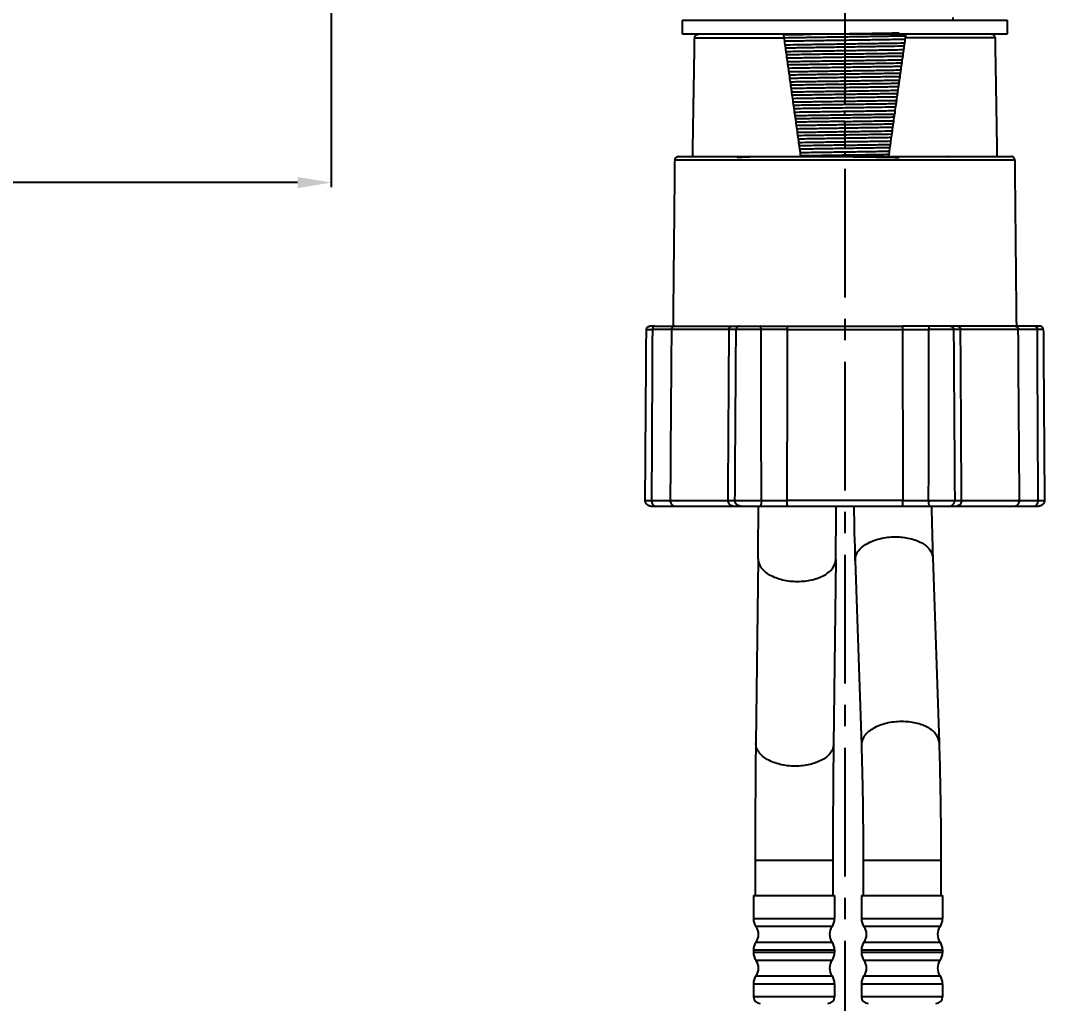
# Model space of a CAD drawing. Extents: x 10274 to 11115, y -16168 to -15573.
# Drawn here: x 10613.5 to 10765, y -16078.5 to -15933 of the extents above; entities that cross this region are included whole.
import ezdxf

# ---------------------------------------------------------------- set-up
doc = ezdxf.new("R2010")
doc.units = 0
doc.header["$MEASUREMENT"] = 0
doc.linetypes.add('CENTER2', pattern=[28.575, 19.05, -3.175, 3.175, -3.175])
doc.layers.get('0').update_dxf_attribs({"linetype": 'CONTINUOUS'})
doc.layers.get('Defpoints').update_dxf_attribs({"linetype": 'CONTINUOUS'})
doc.layers.add('CENTER', color=1, linetype='CENTER2')
doc.layers.add('DIM_', color=3, linetype='CONTINUOUS', lineweight=9)
doc.styles.get("Standard").update_dxf_attribs({"font": 'arial.ttf'})
doc.dimstyles.new('STANDARD$0', dxfattribs={"dimtxt": 3.5, "dimasz": 2.5, "dimexe": 0.7, "dimexo": 0.7, "dimgap": 0.5, "dimtad": 3, "dimdec": 4, "dimdsep": 46, "dimtxsty": 'Standard', "dimcen": 0, "dimclrd": 2, "dimclre": 2, "dimclrt": 4, "dimadec": 0, "dimazin": 0, "dimtp": 0.2, "dimtm": 0.1, "dimtfac": 0.5, "dimtdec": 4, "dimtmove": 1, "dimatfit": 3, "dimfxl": 1, "dimtolj": 1, "dimarcsym": 0})

# ---------------------------------------------------------------- blocks, each defined once
blk = doc.blocks.new('*D147')
at = {"layer": 'Defpoints', "color": 0, "transparency": 16777216}
for p in [(10659.49, -15916.95), (10473.17, -15956.95), (10473.17, -15956.95)]:
    blk.add_point(p, dxfattribs=at)
at = {"layer": 'DIM_', "color": 3, "lineweight": -2, "transparency": 16777216}
for p, q in [((10659.49, -15917.65), (10659.49, -15957.65)), ((10478.17, -15956.95), (10557.63, -15956.95)), ((10654.49, -15956.95), (10575.03, -15956.95))]:
    blk.add_line(p, q, dxfattribs=at)
at = {"layer": 'DIM_', "color": 3, "transparency": 16777216}
for points in [[(10478.17, -15956.12), (10478.17, -15957.78), (10473.17, -15956.95)], [(10654.49, -15956.12), (10654.49, -15957.78), (10659.49, -15956.95)]]:
    blk.add_solid(points, dxfattribs=at)
at = {"layer": 'DIM_', "color": 4, "transparency": 16777216, "insert": (10566.33, -15956.95), "char_height": 5, "attachment_point": 5, "bg_fill": 3, "box_fill_scale": 1.25, "bg_fill_color": 256, "bg_fill_true_color": 13158600, "bg_fill_transparency": 0}
blk.add_mtext('\\A1;186.3', dxfattribs=at)

msp = doc.modelspace()

# ---------------------------------------------------------------- linework, layer by layer
at = {"lineweight": -3}
for p, q in [((10722.633, -16012.635), (10722.301, -16039.983)), ((10734.132, -16012.774), (10733.8, -16040.122)), ((10736.993, -16012.9), (10737.923, -16040.248)), ((10748.487, -16012.509), (10749.417, -16039.857)), ((10722.207, -16057.26), (10733.707, -16057.26)), ((10722.207, -16057.26), (10722.207, -16062.497)), ((10733.707, -16057.26), (10733.707, -16062.497)), ((10738.183, -16057.26), (10749.683, -16057.26)), ((10738.183, -16057.26), (10738.183, -16062.497)), ((10749.683, -16057.26), (10749.683, -16062.497)), ((10721.957, -16062.497), (10733.957, -16062.497)), ((10721.957, -16062.497), (10721.957, -16065.936)), ((10733.957, -16062.497), (10733.957, -16065.936)), ((10737.933, -16062.497), (10737.933, -16065.936)), ((10737.934, -16062.497), (10749.933, -16062.497)), ((10749.933, -16062.497), (10749.933, -16065.936)), ((10733.957, -16065.936), (10721.957, -16065.936)), ((10749.933, -16065.936), (10737.933, -16065.936)), ((10733.582, -16067.102), (10722.332, -16067.102)), ((10749.558, -16067.102), (10738.308, -16067.102)), ((10722.332, -16069.393), (10733.582, -16069.393)), ((10738.308, -16069.393), (10749.558, -16069.393)), ((10721.957, -16070.558), (10733.957, -16070.558)), ((10721.957, -16070.558), (10721.957, -16070.936)), ((10733.957, -16070.936), (10721.957, -16070.936)), ((10733.957, -16070.558), (10733.957, -16070.936)), ((10737.933, -16070.558), (10749.933, -16070.558)), ((10737.933, -16070.558), (10737.933, -16070.936)), ((10749.933, -16070.936), (10737.933, -16070.936)), ((10749.933, -16070.558), (10749.933, -16070.936)), ((10733.582, -16072.102), (10722.332, -16072.102)), ((10749.558, -16072.102), (10738.308, -16072.102)), ((10722.332, -16074.393), (10733.582, -16074.393)), ((10738.308, -16074.393), (10749.558, -16074.393)), ((10721.957, -16075.558), (10733.957, -16075.558)), ((10721.957, -16075.558), (10721.957, -16077.497)), ((10733.957, -16075.558), (10733.957, -16077.497)), ((10737.933, -16075.558), (10749.933, -16075.558)), ((10737.933, -16075.558), (10737.933, -16077.497)), ((10749.933, -16075.558), (10749.933, -16077.497)), ((10733.957, -16077.497), (10721.957, -16077.497)), ((10749.933, -16077.497), (10737.933, -16077.497))]:
    msp.add_line(p, q, dxfattribs=at)
for centre, radius, start, end in [((9454.49, -15997.741), 1268.23, 359.327139, 359.678419), ((9452.275, -15997.721), 1281.946, 359.327196, 359.681005), ((11198.429, -15997.699), 461.686, 180.88843, 181.88685), ((11196.217, -15997.756), 447.974, 180.90878, 181.8873), ((12112.902, -16056.216), 1390.696, 179.331183, 180.042999), ((12113.043, -16056.217), 1379.336, 179.331427, 180.043315), ((10723.957, -16065.936), 2, 180, 215.65909), ((10731.957, -16065.936), 2, 324.34091, 0), ((10739.933, -16065.936), 2, 180, 215.65909), ((10747.933, -16065.936), 2, 324.34091, 0), ((10720.707, -16068.268), 2, 0.59003, 35.65909), ((10720.707, -16068.227), 2, 324.34091, 359.40997), ((10735.207, -16068.268), 2, 144.34091, 179.40997), ((10735.207, -16068.227), 2, 180.59003, 215.65909), ((10736.683, -16068.268), 2, 0.59003, 35.65909), ((10736.683, -16068.227), 2, 324.34091, 359.40997), ((10751.183, -16068.268), 2, 144.34091, 179.40997), ((10751.183, -16068.227), 2, 180.59003, 215.65909), ((10723.957, -16070.558), 2, 144.34091, 180), ((10731.957, -16070.558), 2, 0, 35.65909), ((10739.933, -16070.558), 2, 144.34091, 180), ((10747.933, -16070.558), 2, 0, 35.65909), ((10723.957, -16070.936), 2, 180, 215.65909), ((10731.957, -16070.936), 2, 324.34091, 0), ((10739.933, -16070.936), 2, 180, 215.65909), ((10747.933, -16070.936), 2, 324.34091, 0), ((10720.707, -16073.268), 2, 0.59003, 35.65909), ((10735.207, -16073.268), 2, 144.34091, 179.40997), ((10736.683, -16073.268), 2, 0.59003, 35.65909), ((10751.183, -16073.268), 2, 144.34091, 179.40997), ((10723.957, -16075.558), 2, 144.34091, 180), ((10720.707, -16073.227), 2, 324.34091, 359.40997), ((10735.207, -16073.227), 2, 180.59003, 215.65909), ((10731.957, -16075.558), 2, 0, 35.65909), ((10739.933, -16075.558), 2, 144.34091, 180), ((10736.683, -16073.227), 2, 324.34091, 359.40997), ((10751.183, -16073.227), 2, 180.59003, 215.65909), ((10747.933, -16075.558), 2, 0, 35.65909), ((10722.957, -16077.497), 1, 180, 270), ((10732.957, -16077.497), 1, 270, 0), ((10738.933, -16077.497), 1, 180, 270), ((10748.933, -16077.497), 1, 270, 0)]:
    msp.add_arc(centre, radius, start, end, dxfattribs=at)
for points, weights in [([(10735.476, -15932.951), (10711.476, -15932.951), (10711.476, -15932.951)], [1, 0.707106781187, 1]), ([(10759.476, -15932.951), (10759.476, -15932.951), (10735.476, -15932.951)], [1, 0.707106781187, 1]), ([(10711.476, -15934.951), (10711.476, -15934.951), (10735.476, -15934.951)], [1, 0.707106781187, 1]), ([(10713.258, -15935.498), (10713.262, -15934.999), (10713.76, -15935.004)], [1, 0.707106781187, 1]), ([(10726.446, -15935.106), (10726.439, -15935.055), (10726.431, -15935.004)], [1.00018138776, 1.00009711703, 1]), ([(10735.476, -15934.951), (10759.476, -15934.951), (10759.476, -15934.951)], [1, 0.707106781187, 1]), ([(10744.521, -15935.004), (10744.514, -15935.053), (10744.508, -15935.101)], [1, 1.00003048769, 1.00004927092]), ([(10713.258, -15935.498), (10713.258, -15935.498), (10726.501, -15935.498)], [1, 0.837843470874, 1]), ([(10726.502, -15935.504), (10726.494, -15935.446), (10726.485, -15935.388)], [1.00064820492, 1.00060940843, 1.00055310847]), ([(10728.974, -15953.094), (10727.701, -15944.038), (10726.501, -15935.498)], [0.885204992467, 0.875321584899, 0.868524332197]), ([(10741.979, -15953.094), (10743.252, -15944.038), (10744.452, -15935.498)], [0.885204992467, 0.875321584899, 0.868524332197]), ([(10757.695, -15935.498), (10757.695, -15935.498), (10744.452, -15935.498)], [1, 0.837843470874, 1]), ([(10706.112, -15978.718), (10706.112, -15978.718), (10706.995, -15978.718)], [1, 0.923879532511, 1]), ([(10706.112, -15978.718), (10706.114, -15978.217), (10706.614, -15978.219)], [1, 0.707106781187, 1]), ([(10707.351, -15978.219), (10706.614, -15978.219), (10706.614, -15978.219)], [1, 0.923879532511, 1]), ([(10707.351, -15978.219), (10706.998, -15978.219), (10706.995, -15978.718)], [1, 0.709570736537, 1]), ([(10718.356, -15978.717), (10711.529, -15978.717), (10709.816, -15978.717)], [1, 0.945106627571, 1]), ([(10710.281, -15978.219), (10711.941, -15978.219), (10718.801, -15978.219)], [1, 0.943135436436, 1]), ([(10719.874, -15978.219), (10719.392, -15978.219), (10719.389, -15978.718)], [1, 0.709570736536, 1]), ([(10723.083, -15978.718), (10720.169, -15978.718), (10719.389, -15978.718)], [1, 0.707106781187, 1]), ([(10719.874, -15978.219), (10720.525, -15978.219), (10722.953, -15978.219)], [1, 0.707106781187, 1]), ([(10723.083, -15978.718), (10723.082, -15978.219), (10722.953, -15978.219)], [1, 0.709570736536, 1]), ([(10726.937, -15978.717), (10735.476, -15978.717), (10744.016, -15978.717)], [1, 0.945106627571, 1]), ([(10726.956, -15978.219), (10735.476, -15978.219), (10743.996, -15978.219)], [1, 0.943135436436, 1]), ([(10748, -15978.219), (10747.871, -15978.219), (10747.87, -15978.718)], [1, 0.709570736536, 1]), ([(10751.564, -15978.718), (10750.783, -15978.718), (10747.87, -15978.718)], [1, 0.707106781187, 1]), ([(10751.079, -15978.219), (10750.428, -15978.219), (10748, -15978.219)], [1, 0.707106781187, 1]), ([(10751.079, -15978.219), (10751.561, -15978.219), (10751.564, -15978.718)], [1, 0.709570736537, 1]), ([(10760.671, -15978.219), (10759.012, -15978.219), (10752.151, -15978.219)], [1, 0.943135436436, 1]), ([(10761.136, -15978.717), (10759.423, -15978.717), (10752.597, -15978.717)], [1, 0.945106627571, 1]), ([(10763.602, -15978.219), (10763.955, -15978.219), (10763.957, -15978.718)], [1, 0.709570736536, 1]), ([(10764.338, -15978.219), (10764.338, -15978.219), (10763.602, -15978.219)], [1, 0.923879532511, 1]), ([(10764.841, -15978.718), (10764.841, -15978.718), (10763.957, -15978.718)], [0.853553390593, 0.853553390593, 1]), ([(10705.935, -16003.998), (10705.935, -16003.998), (10706.871, -16003.998)], [1, 0.923879532511, 1]), ([(10706.783, -16004.851), (10705.932, -16004.848), (10705.935, -16003.998)], [1, 0.707106781187, 1]), ([(10709.635, -16004.004), (10711.365, -16004.004), (10718.206, -16004.004)], [1, 0.945515141595, 1]), ([(10719.218, -16003.998), (10720.045, -16003.998), (10723.129, -16003.998)], [1, 0.707106781187, 1]), ([(10744.047, -16003.997), (10735.476, -16003.997), (10726.906, -16003.997)], [1, 0.945515077098, 1]), ([(10747.824, -16003.998), (10747.823, -16004.848), (10748.043, -16004.851)], [1, 0.707106781187, 1]), ([(10747.824, -16003.998), (10750.908, -16003.998), (10751.735, -16003.998)], [1, 0.707106781187, 1]), ([(10750.916, -16004.851), (10751.737, -16004.848), (10751.735, -16003.998)], [1, 0.707106781187, 1]), ([(10752.747, -16004.004), (10759.588, -16004.004), (10761.317, -16004.004)], [1, 0.945515141595, 1]), ([(10764.082, -16003.998), (10765.017, -16003.998), (10765.017, -16003.998)], [1, 0.853553390593, 0.853553390593]), ([(10706.783, -16004.851), (10706.783, -16004.851), (10707.47, -16004.851)], [1, 0.923879532511, 1]), ([(10710.419, -16004.851), (10712.059, -16004.851), (10718.957, -16004.851)], [1, 0.942180502973, 1]), ([(10720.037, -16004.851), (10720.644, -16004.851), (10722.909, -16004.851)], [1, 0.707106781187, 1]), ([(10726.939, -16004.851), (10735.476, -16004.851), (10744.014, -16004.851)], [1, 0.942180502973, 1]), ([(10748.043, -16004.851), (10750.309, -16004.851), (10750.916, -16004.851)], [1, 0.707106781187, 1]), ([(10751.996, -16004.851), (10758.894, -16004.851), (10760.533, -16004.851)], [1, 0.942180502973, 1]), ([(10763.483, -16004.851), (10764.17, -16004.851), (10764.17, -16004.851)], [1, 0.923879532511, 1])]:
    msp.add_rational_spline(points, weights, degree=2, dxfattribs=at)
for points, degree in [([(10711.476, -15934.951), (10711.476, -15933.951), (10711.476, -15932.951)], 2), ([(10735.476, -15932.951), (10735.476, -15933.951), (10735.476, -15934.951)], 2), ([(10751.476, -15932.524), (10751.476, -15932.781), (10751.476, -15933.038)], 2), ([(10759.476, -15932.951), (10759.476, -15933.951), (10759.476, -15934.951)], 2), ([(10750.773, -15934.947), (10750.721, -15934.977), (10750.669, -15935.007), (10750.617, -15935.037)], 3), ([(10712.964, -15953.094), (10713.111, -15944.296), (10713.258, -15935.498)], 2), ([(10735.476, -15935.899), (10735.476, -15936.156), (10735.476, -15936.413)], 2), ([(10757.695, -15935.498), (10757.842, -15944.296), (10757.988, -15953.094)], 2), ([(10757.695, -15935.498), (10757.842, -15944.296), (10757.988, -15953.094)], 2), ([(10735.476, -15937.399), (10735.476, -15937.656), (10735.476, -15937.913)], 2), ([(10735.476, -15939.413), (10735.476, -15939.156), (10735.476, -15938.899)], 2), ([(10735.476, -15940.399), (10735.476, -15940.656), (10735.476, -15940.913)], 2), ([(10735.476, -15941.899), (10735.476, -15942.156), (10735.476, -15942.413)], 2), ([(10735.476, -15943.913), (10735.476, -15943.656), (10735.476, -15943.399)], 2), ([(10735.476, -15945.413), (10735.476, -15945.156), (10735.476, -15944.899)], 2), ([(10735.476, -15946.913), (10735.476, -15946.656), (10735.476, -15946.399)], 2), ([(10735.476, -15948.413), (10735.476, -15948.156), (10735.476, -15947.899)], 2), ([(10735.476, -15949.913), (10735.476, -15949.656), (10735.476, -15949.399)], 2), ([(10735.476, -15950.899), (10735.476, -15951.156), (10735.476, -15951.413)], 2), ([(10735.476, -15952.399), (10735.476, -15952.656), (10735.476, -15952.914)], 2), ([(10750.617, -15953.025), (10750.656, -15953.048), (10750.696, -15953.071), (10750.736, -15953.094)], 3), ([(10710.1, -15978.219), (10710.223, -15965.905), (10710.346, -15953.591)], 2), ([(10760.606, -15953.591), (10760.729, -15965.905), (10760.853, -15978.219)], 2), ([(10705.935, -16003.998), (10706.024, -15991.358), (10706.112, -15978.718)], 2), ([(10706.995, -15978.718), (10706.933, -15991.358), (10706.871, -16003.998)], 2), ([(10709.816, -15978.718), (10708.406, -15978.718), (10706.995, -15978.718)], 2), ([(10707.351, -15978.219), (10708.816, -15978.219), (10710.281, -15978.219)], 2), ([(10709.816, -15978.718), (10709.756, -15987.144), (10709.696, -15995.571), (10709.635, -16003.997)], 3), ([(10718.206, -16003.997), (10718.256, -15995.571), (10718.306, -15987.144), (10718.356, -15978.718)], 3), ([(10719.389, -15978.718), (10718.872, -15978.718), (10718.356, -15978.718)], 2), ([(10718.801, -15978.219), (10719.338, -15978.219), (10719.874, -15978.219)], 2), ([(10719.218, -16003.998), (10719.303, -15991.358), (10719.389, -15978.718)], 2), ([(10722.953, -15978.219), (10724.955, -15978.219), (10726.956, -15978.219)], 2), ([(10726.937, -15978.718), (10725.01, -15978.718), (10723.083, -15978.718)], 2), ([(10723.129, -16003.998), (10723.106, -15991.358), (10723.083, -15978.718)], 2), ([(10726.937, -15978.718), (10726.926, -15987.144), (10726.916, -15995.571), (10726.906, -16003.997)], 3), ([(10748, -15978.219), (10745.998, -15978.219), (10743.996, -15978.219)], 2), ([(10744.016, -15978.718), (10745.943, -15978.718), (10747.87, -15978.718)], 2), ([(10744.016, -15978.718), (10744.026, -15987.144), (10744.037, -15995.571), (10744.047, -16003.997)], 3), ([(10747.87, -15978.718), (10747.847, -15991.358), (10747.824, -16003.998)], 2), ([(10752.151, -15978.219), (10751.615, -15978.219), (10751.079, -15978.219)], 2), ([(10751.564, -15978.718), (10751.649, -15991.358), (10751.735, -16003.998)], 2), ([(10752.597, -15978.718), (10752.08, -15978.718), (10751.564, -15978.718)], 2), ([(10752.747, -16003.997), (10752.697, -15995.571), (10752.647, -15987.144), (10752.597, -15978.718)], 3), ([(10763.602, -15978.219), (10762.137, -15978.219), (10760.671, -15978.219)], 2), ([(10761.317, -16003.997), (10761.257, -15995.571), (10761.197, -15987.144), (10761.136, -15978.718)], 3), ([(10763.957, -15978.718), (10762.547, -15978.718), (10761.136, -15978.718)], 2), ([(10764.082, -16003.998), (10764.02, -15991.358), (10763.957, -15978.718)], 2), ([(10764.841, -15978.718), (10764.929, -15991.358), (10765.017, -16003.998)], 2), ([(10706.871, -16003.998), (10708.253, -16003.998), (10709.635, -16003.998)], 2), ([(10718.206, -16003.998), (10718.712, -16003.998), (10719.218, -16003.998)], 2), ([(10723.129, -16003.998), (10725.017, -16003.998), (10726.906, -16003.998)], 2), ([(10744.047, -16003.998), (10745.936, -16003.998), (10747.824, -16003.998)], 2), ([(10751.735, -16003.998), (10752.241, -16003.998), (10752.747, -16003.998)], 2), ([(10761.317, -16003.998), (10762.7, -16003.998), (10764.082, -16003.998)], 2), ([(10707.47, -16004.851), (10708.945, -16004.851), (10710.419, -16004.851)], 2), ([(10718.957, -16004.851), (10719.497, -16004.851), (10720.037, -16004.851)], 2), ([(10722.909, -16004.851), (10724.924, -16004.851), (10726.939, -16004.851)], 2), ([(10744.014, -16004.851), (10746.029, -16004.851), (10748.043, -16004.851)], 2), ([(10750.916, -16004.851), (10751.456, -16004.851), (10751.996, -16004.851)], 2), ([(10760.533, -16004.851), (10762.008, -16004.851), (10763.483, -16004.851)], 2)]:
    msp.add_open_spline(points, degree=degree, dxfattribs=at)
for points, knots in [([(10726.49, -15935.42), (10726.481, -15935.358), (10726.473, -15935.299), (10726.466, -15935.247), (10726.458, -15935.192), (10726.451, -15935.143), (10726.446, -15935.106)], [-0.76480524, -0.76480524, -0.76480524, -0.76480524, -0.56956428, -0.56956428, -0.56956428, -0.36190607, -0.36190607, -0.36190607, -0.36190607]), ([(10726.489, -15935.055), (10727.054, -15935.045), (10728.327, -15935.023), (10729.718, -15935.001), (10730.483, -15934.989)], [40.7863107, 40.7863107, 40.7863107, 40.7863107, 42.8580892, 45.2858571, 45.2858571, 45.2858571, 45.2858571]), ([(10735.531, -15934.912), (10736.346, -15934.9), (10737.998, -15934.875), (10740.442, -15934.838), (10742.262, -15934.809), (10743.243, -15934.792), (10743.492, -15934.788)], [0.0547473, 0.0547473, 0.0547473, 0.0547473, 2.5210652, 5.0421303, 7.5631955, 8.4393097, 8.4393097, 8.4393097, 8.4393097]), ([(10744.452, -15935.498), (10744.458, -15935.451), (10744.465, -15935.404), (10744.471, -15935.361), (10744.478, -15935.309), (10744.485, -15935.261), (10744.491, -15935.218), (10744.498, -15935.173), (10744.503, -15935.133), (10744.508, -15935.101)], [0, 0, 0, 0, 0.14321718, 0.14321718, 0.14321718, 0.31123699, 0.31123699, 0.31123699, 0.49044669, 0.49044669, 0.49044669, 0.49044669]), ([(10744.534, -15935.253), (10744.027, -15935.263), (10742.81, -15935.286), (10740.763, -15935.321), (10738.371, -15935.36), (10735.906, -15935.399), (10733.429, -15935.438), (10731.015, -15935.477), (10728.717, -15935.516), (10727.275, -15935.542), (10726.579, -15935.556), (10726.544, -15935.556)], [279.1871921, 279.1871921, 279.1871921, 279.1871921, 281.0888196, 283.554511, 286.0202024, 288.4858938, 290.9515852, 293.4172766, 295.882968, 298.3486594, 298.4759522, 298.4759522, 298.4759522, 298.4759522]), ([(10735.476, -15935.899), (10734.641, -15935.912), (10732.971, -15935.936), (10730.539, -15935.974), (10728.381, -15936.008), (10727.12, -15936.03), (10726.588, -15936.04)], [0, 0, 0, 0, 2.5210624, 5.0421247, 7.5631871, 9.5169956, 9.5169956, 9.5169956, 9.5169956]), ([(10726.649, -15936.553), (10727.15, -15936.544), (10728.385, -15936.522), (10730.519, -15936.488), (10732.982, -15936.45), (10734.647, -15936.425), (10735.476, -15936.413)], [-9.3880018, -9.3880018, -9.3880018, -9.3880018, -7.5631984, -5.0421323, -2.5210661, 0, 0, 0, 0]), ([(10744.457, -15935.757), (10743.906, -15935.767), (10742.62, -15935.789), (10740.443, -15935.824), (10737.979, -15935.862), (10736.309, -15935.887), (10735.476, -15935.899)], [40.8326973, 40.8326973, 40.8326973, 40.8326973, 42.8580619, 45.3791244, 47.9001868, 50.4212493, 50.4212493, 50.4212493, 50.4212493]), ([(10735.476, -15936.413), (10736.334, -15936.4), (10738.05, -15936.375), (10740.576, -15936.336), (10742.672, -15936.302), (10743.881, -15936.281), (10744.343, -15936.273)], [-23.1092281, -23.1092281, -23.1092281, -23.1092281, -20.5415361, -17.9738441, -15.406152, -13.72159, -13.72159, -13.72159, -13.72159]), ([(10744.301, -15936.757), (10743.66, -15936.77), (10742.28, -15936.795), (10740.017, -15936.834), (10737.612, -15936.872), (10735.177, -15936.911), (10732.715, -15936.949), (10730.322, -15936.988), (10728.332, -15937.023), (10727.183, -15937.044), (10726.747, -15937.053)], [12.4311376, 12.4311376, 12.4311376, 12.4311376, 14.7941485, 17.2598399, 19.7255313, 22.1912227, 24.6569142, 27.1226056, 29.588297, 31.1906003, 31.1906003, 31.1906003, 31.1906003]), ([(10726.787, -15937.536), (10727.244, -15937.528), (10728.429, -15937.508), (10730.504, -15937.474), (10732.966, -15937.437), (10734.64, -15937.412), (10735.476, -15937.399)], [41.1912866, 41.1912866, 41.1912866, 41.1912866, 42.858123, 45.3791891, 47.9002552, 50.4213212, 50.4213212, 50.4213212, 50.4213212]), ([(10735.476, -15937.913), (10734.648, -15937.925), (10732.984, -15937.95), (10730.513, -15937.988), (10728.464, -15938.021), (10727.293, -15938.041), (10726.859, -15938.049)], [-50.4213134, -50.4213134, -50.4213134, -50.4213134, -47.9002477, -45.379182, -42.8581164, -41.3017233, -41.3017233, -41.3017233, -41.3017233]), ([(10735.476, -15937.399), (10736.333, -15937.387), (10738.049, -15937.361), (10740.578, -15937.322), (10742.63, -15937.289), (10743.801, -15937.269), (10744.224, -15937.261)], [0, 0, 0, 0, 2.5676993, 5.1353985, 7.7030978, 9.233625, 9.233625, 9.233625, 9.233625]), ([(10735.476, -15937.913), (10736.312, -15937.901), (10737.986, -15937.875), (10740.454, -15937.838), (10742.512, -15937.805), (10743.687, -15937.784), (10744.132, -15937.777)], [-50.4213249, -50.4213249, -50.4213249, -50.4213249, -47.9002586, -45.3791924, -42.8581261, -41.2403989, -41.2403989, -41.2403989, -41.2403989]), ([(10744.068, -15938.262), (10743.956, -15938.264), (10743.164, -15938.279), (10741.602, -15938.307), (10739.28, -15938.346), (10736.86, -15938.384), (10734.404, -15938.423), (10731.969, -15938.461), (10729.637, -15938.5), (10728, -15938.529), (10727.131, -15938.545), (10726.95, -15938.549)], [108.0798502, 108.0798502, 108.0798502, 108.0798502, 108.4904223, 110.9561137, 113.4218051, 115.8874966, 118.353188, 120.8188794, 123.2845708, 125.7502622, 126.4107711, 126.4107711, 126.4107711, 126.4107711]), ([(10727.05, -15939.032), (10727.424, -15939.025), (10728.531, -15939.006), (10730.503, -15938.974), (10732.971, -15938.936), (10734.643, -15938.912), (10735.476, -15938.899)], [-8.9049995, -8.9049995, -8.9049995, -8.9049995, -7.5631972, -5.0421315, -2.5210657, 0, 0, 0, 0]), ([(10735.476, -15939.413), (10734.645, -15939.425), (10732.976, -15939.45), (10730.511, -15939.488), (10728.543, -15939.52), (10727.44, -15939.539), (10727.07, -15939.545)], [-50.4212488, -50.4212488, -50.4212488, -50.4212488, -47.9001864, -45.3791239, -42.8580615, -41.5340255, -41.5340255, -41.5340255, -41.5340255]), ([(10735.476, -15938.899), (10736.305, -15938.887), (10737.97, -15938.862), (10740.441, -15938.824), (10742.475, -15938.791), (10743.629, -15938.772), (10744.047, -15938.764)], [0, 0, 0, 0, 2.5210662, 5.0421324, 7.5631985, 9.0656061, 9.0656061, 9.0656061, 9.0656061]), ([(10743.972, -15939.279), (10743.569, -15939.286), (10742.437, -15939.306), (10740.427, -15939.338), (10737.985, -15939.376), (10736.312, -15939.401), (10735.476, -15939.413)], [-9.0211308, -9.0211308, -9.0211308, -9.0211308, -7.5631919, -5.0421279, -2.521064, 0, 0, 0, 0]), ([(10743.891, -15939.765), (10743.692, -15939.769), (10742.796, -15939.786), (10741.097, -15939.816), (10738.762, -15939.854), (10736.336, -15939.892), (10733.877, -15939.931), (10731.463, -15939.97), (10729.195, -15940.008), (10727.799, -15940.033), (10727.152, -15940.045)], [203.9310629, 203.9310629, 203.9310629, 203.9310629, 204.6523875, 207.118079, 209.5837704, 212.0494618, 214.5151532, 216.9808446, 219.446536, 221.7775993, 221.7775993, 221.7775993, 221.7775993]), ([(10727.253, -15940.528), (10727.563, -15940.523), (10728.605, -15940.505), (10730.503, -15940.474), (10732.969, -15940.436), (10734.642, -15940.412), (10735.476, -15940.399)], [-8.6671497, -8.6671497, -8.6671497, -8.6671497, -7.5631914, -5.0421276, -2.5210638, 0, 0, 0, 0]), ([(10735.476, -15940.913), (10734.644, -15940.925), (10732.976, -15940.95), (10730.511, -15940.988), (10728.638, -15941.018), (10727.605, -15941.036), (10727.306, -15941.041)], [0, 0, 0, 0, 2.5210633, 5.0421266, 7.56319, 8.6233073, 8.6233073, 8.6233073, 8.6233073]), ([(10735.476, -15940.399), (10736.305, -15940.387), (10737.968, -15940.362), (10740.409, -15940.325), (10742.369, -15940.293), (10743.458, -15940.275), (10743.814, -15940.268)], [-50.4212908, -50.4212908, -50.4212908, -50.4212908, -47.9002263, -45.3791618, -42.8580972, -41.5899103, -41.5899103, -41.5899103, -41.5899103]), ([(10743.739, -15940.783), (10743.403, -15940.789), (10742.338, -15940.807), (10740.42, -15940.838), (10737.983, -15940.876), (10736.312, -15940.9), (10735.476, -15940.913)], [41.6612748, 41.6612748, 41.6612748, 41.6612748, 42.8580548, 45.3791168, 47.9001789, 50.4212409, 50.4212409, 50.4212409, 50.4212409]), ([(10743.658, -15941.27), (10743.351, -15941.275), (10742.33, -15941.294), (10740.478, -15941.326), (10738.086, -15941.365), (10735.61, -15941.404), (10733.16, -15941.442), (10730.771, -15941.481), (10728.827, -15941.514), (10727.728, -15941.534), (10727.355, -15941.541)], [299.7151104, 299.7151104, 299.7151104, 299.7151104, 300.8143528, 303.2800442, 305.7457356, 308.211427, 310.6771184, 313.1428099, 315.6085013, 316.935044, 316.935044, 316.935044, 316.935044]), ([(10727.455, -15942.025), (10727.708, -15942.02), (10728.694, -15942.003), (10730.513, -15941.974), (10732.975, -15941.936), (10734.643, -15941.912), (10735.476, -15941.899)], [41.9689898, 41.9689898, 41.9689898, 41.9689898, 42.8581194, 45.3791852, 47.9002511, 50.4213169, 50.4213169, 50.4213169, 50.4213169]), ([(10735.476, -15942.413), (10734.645, -15942.425), (10732.98, -15942.45), (10730.527, -15942.488), (10728.724, -15942.517), (10727.749, -15942.533), (10727.509, -15942.537)], [0, 0, 0, 0, 2.5210659, 5.0421319, 7.5631978, 8.4052808, 8.4052808, 8.4052808, 8.4052808]), ([(10735.476, -15941.899), (10736.306, -15941.887), (10737.968, -15941.862), (10740.404, -15941.825), (10742.271, -15941.795), (10743.293, -15941.777), (10743.581, -15941.772)], [0, 0, 0, 0, 2.5210646, 5.0421293, 7.5631939, 8.5772219, 8.5772219, 8.5772219, 8.5772219]), ([(10743.506, -15942.287), (10743.305, -15942.291), (10742.353, -15942.307), (10740.565, -15942.336), (10738.042, -15942.375), (10736.331, -15942.4), (10735.476, -15942.413)], [35.2908308, 35.2908308, 35.2908308, 35.2908308, 35.9905523, 38.561306, 41.1320598, 43.7028135, 43.7028135, 43.7028135, 43.7028135]), ([(10743.429, -15942.774), (10742.984, -15942.782), (10741.805, -15942.803), (10739.783, -15942.837), (10737.375, -15942.876), (10734.92, -15942.915), (10732.48, -15942.953), (10730.116, -15942.992), (10728.498, -15943.02), (10727.677, -15943.035), (10727.56, -15943.037)], [32.9459946, 32.9459946, 32.9459946, 32.9459946, 34.5196798, 36.9853712, 39.4510627, 41.9167541, 44.3824455, 46.8481369, 49.3138283, 49.7257662, 49.7257662, 49.7257662, 49.7257662]), ([(10727.658, -15943.521), (10727.849, -15943.518), (10728.772, -15943.502), (10730.515, -15943.474), (10732.967, -15943.436), (10734.64, -15943.412), (10735.476, -15943.399)], [42.1925367, 42.1925367, 42.1925367, 42.1925367, 42.8580777, 45.3791411, 47.9002044, 50.4212678, 50.4212678, 50.4212678, 50.4212678]), ([(10735.476, -15943.913), (10734.648, -15943.925), (10732.987, -15943.95), (10730.556, -15943.987), (10728.803, -15944.016), (10727.889, -15944.031), (10727.711, -15944.034)], [-50.4212757, -50.4212757, -50.4212757, -50.4212757, -47.9002119, -45.3791481, -42.8580843, -42.241748, -42.241748, -42.241748, -42.241748]), ([(10735.476, -15943.399), (10736.333, -15943.386), (10738.047, -15943.361), (10740.567, -15943.322), (10742.301, -15943.294), (10743.205, -15943.279), (10743.359, -15943.276)], [0, 0, 0, 0, 2.5707473, 5.1414947, 7.712242, 8.2469176, 8.2469176, 8.2469176, 8.2469176]), ([(10743.329, -15943.791), (10743.133, -15943.794), (10742.204, -15943.81), (10740.442, -15943.838), (10737.98, -15943.876), (10736.31, -15943.901), (10735.476, -15943.913)], [42.1744675, 42.1744675, 42.1744675, 42.1744675, 42.8580996, 45.3791643, 47.900229, 50.4212936, 50.4212936, 50.4212936, 50.4212936]), ([(10743.249, -15944.277), (10742.66, -15944.288), (10741.311, -15944.312), (10739.091, -15944.349), (10736.647, -15944.387), (10734.213, -15944.426), (10731.77, -15944.465), (10729.625, -15944.5), (10728.345, -15944.523), (10727.816, -15944.532)], [128.6245775, 128.6245775, 128.6245775, 128.6245775, 130.6816451, 133.1473365, 135.6130279, 138.0787193, 140.5444107, 143.0101021, 144.8584337, 144.8584337, 144.8584337, 144.8584337]), ([(10727.861, -15945.018), (10727.987, -15945.015), (10728.848, -15945.001), (10730.539, -15944.974), (10732.971, -15944.936), (10734.641, -15944.912), (10735.476, -15944.899)], [-8.0008745, -8.0008745, -8.0008745, -8.0008745, -7.5631872, -5.0421248, -2.5210624, 0, 0, 0, 0]), ([(10735.476, -15945.413), (10734.647, -15945.425), (10732.982, -15945.45), (10730.522, -15945.488), (10728.85, -15945.515), (10728.012, -15945.529), (10727.914, -15945.531)], [-50.4213127, -50.4213127, -50.4213127, -50.4213127, -47.9002471, -45.3791814, -42.8581158, -42.5208216, -42.5208216, -42.5208216, -42.5208216]), ([(10735.476, -15944.899), (10736.309, -15944.887), (10737.979, -15944.862), (10740.443, -15944.824), (10742.15, -15944.797), (10743.028, -15944.782), (10743.171, -15944.779)], [0, 0, 0, 0, 2.5210621, 5.0421241, 7.5631862, 8.0581637, 8.0581637, 8.0581637, 8.0581637]), ([(10743.096, -15945.295), (10742.982, -15945.296), (10742.131, -15945.311), (10740.451, -15945.338), (10737.983, -15945.376), (10736.31, -15945.4), (10735.476, -15945.413)], [-7.9564252, -7.9564252, -7.9564252, -7.9564252, -7.5631934, -5.0421289, -2.5210645, 0, 0, 0, 0]), ([(10743.016, -15945.781), (10742.347, -15945.794), (10740.917, -15945.819), (10738.581, -15945.857), (10736.12, -15945.896), (10733.646, -15945.935), (10731.226, -15945.973), (10729.375, -15946.005), (10728.333, -15946.023), (10728.019, -15946.029)], [224.5140871, 224.5140871, 224.5140871, 224.5140871, 226.8436103, 229.3093017, 231.7749931, 234.2406845, 236.706376, 239.1720674, 240.2600934, 240.2600934, 240.2600934, 240.2600934]), ([(10728.064, -15946.514), (10728.111, -15946.513), (10728.896, -15946.5), (10730.506, -15946.474), (10732.966, -15946.437), (10734.64, -15946.412), (10735.476, -15946.399)], [-7.7267576, -7.7267576, -7.7267576, -7.7267576, -7.5631966, -5.0421311, -2.5210655, 0, 0, 0, 0]), ([(10728.121, -15947.027), (10728.199, -15947.026), (10729.009, -15947.012), (10730.626, -15946.986), (10733.045, -15946.949), (10734.669, -15946.925), (10735.476, -15946.913)], [-7.571785, -7.571785, -7.571785, -7.571785, -7.3094263, -4.8729509, -2.4364754, 0, 0, 0, 0]), ([(10735.476, -15946.399), (10736.306, -15946.387), (10737.971, -15946.362), (10740.44, -15946.324), (10742.07, -15946.298), (10742.875, -15946.284), (10742.938, -15946.283)], [-50.421277, -50.421277, -50.421277, -50.421277, -47.9002131, -45.3791493, -42.8580854, -42.643323, -42.643323, -42.643323, -42.643323]), ([(10735.476, -15946.913), (10736.311, -15946.9), (10737.985, -15946.876), (10740.454, -15946.838), (10742.051, -15946.812), (10742.827, -15946.799), (10742.864, -15946.798)], [-50.4213219, -50.4213219, -50.4213219, -50.4213219, -47.9002558, -45.3791897, -42.8581236, -42.7312311, -42.7312311, -42.7312311, -42.7312311]), ([(10742.795, -15947.285), (10742.683, -15947.287), (10741.846, -15947.302), (10740.21, -15947.33), (10737.812, -15947.369), (10735.356, -15947.408), (10732.906, -15947.446), (10730.525, -15947.485), (10728.995, -15947.511), (10728.249, -15947.525), (10728.222, -15947.525)], [320.1543304, 320.1543304, 320.1543304, 320.1543304, 320.5398841, 323.0055755, 325.4712669, 327.9369584, 330.4026498, 332.8683412, 335.3340326, 335.4268407, 335.4268407, 335.4268407, 335.4268407]), ([(10735.476, -15947.899), (10734.673, -15947.911), (10733.059, -15947.935), (10730.67, -15947.972), (10729.095, -15947.997), (10728.319, -15948.01), (10728.266, -15948.011)], [-36.5471346, -36.5471346, -36.5471346, -36.5471346, -34.110659, -31.6741833, -29.2377077, -29.0606913, -29.0606913, -29.0606913, -29.0606913]), ([(10735.476, -15948.413), (10734.645, -15948.425), (10732.976, -15948.45), (10730.556, -15948.487), (10729.037, -15948.512), (10728.331, -15948.524)], [-50.4212461, -50.4212461, -50.4212461, -50.4212461, -47.9001838, -45.3791215, -42.9949387, -42.9949387, -42.9949387, -42.9949387]), ([(10735.476, -15947.899), (10736.305, -15947.887), (10737.97, -15947.862), (10740.431, -15947.824), (10741.988, -15947.799), (10742.725, -15947.787)], [0, 0, 0, 0, 2.5210661, 5.0421323, 7.5301185, 7.5301185, 7.5301185, 7.5301185]), ([(10742.686, -15948.301), (10741.957, -15948.314), (10740.41, -15948.338), (10737.984, -15948.376), (10736.312, -15948.4), (10735.476, -15948.413)], [42.9002656, 42.9002656, 42.9002656, 42.9002656, 45.3791438, 47.9002074, 50.4212709, 50.4212709, 50.4212709, 50.4212709]), ([(10742.606, -15948.789), (10742.366, -15948.793), (10741.388, -15948.81), (10739.575, -15948.841), (10737.149, -15948.88), (10734.669, -15948.919), (10732.24, -15948.957), (10730.156, -15948.991), (10728.909, -15949.013), (10728.425, -15949.021)], [53.4259632, 53.4259632, 53.4259632, 53.4259632, 54.2452112, 56.7109026, 59.176594, 61.6422854, 64.1079768, 66.5736682, 68.2074012, 68.2074012, 68.2074012, 68.2074012]), ([(10728.525, -15949.506), (10729.17, -15949.496), (10730.621, -15949.472), (10732.969, -15949.437), (10734.642, -15949.412), (10735.476, -15949.399)], [-7.2048038, -7.2048038, -7.2048038, -7.2048038, -5.042128, -2.521064, 0, 0, 0, 0]), ([(10735.476, -15949.913), (10734.644, -15949.926), (10732.976, -15949.95), (10730.628, -15949.986), (10729.185, -15950.009), (10728.542, -15950.02)], [0, 0, 0, 0, 2.5210639, 5.0421278, 7.2042622, 7.2042622, 7.2042622, 7.2042622]), ([(10735.476, -15949.399), (10736.305, -15949.387), (10737.967, -15949.362), (10740.338, -15949.326), (10741.84, -15949.302), (10742.528, -15949.29)], [0, 0, 0, 0, 2.5210645, 5.0421289, 7.3519445, 7.3519445, 7.3519445, 7.3519445]), ([(10742.453, -15949.805), (10741.792, -15949.816), (10740.329, -15949.84), (10737.983, -15949.876), (10736.312, -15949.9), (10735.476, -15949.913)], [43.1487229, 43.1487229, 43.1487229, 43.1487229, 45.3791224, 47.9001848, 50.4212472, 50.4212472, 50.4212472, 50.4212472]), ([(10742.373, -15950.293), (10742, -15950.3), (10740.881, -15950.319), (10738.924, -15950.351), (10736.497, -15950.39), (10734.013, -15950.429), (10731.585, -15950.468), (10729.8, -15950.497), (10728.844, -15950.514), (10728.627, -15950.518)], [149.1391846, 149.1391846, 149.1391846, 149.1391846, 150.4071764, 152.8728678, 155.3385592, 157.8042506, 160.2699421, 162.7356335, 163.471905, 163.471905, 163.471905, 163.471905]), ([(10728.728, -15951.003), (10729.314, -15950.993), (10730.696, -15950.971), (10732.974, -15950.937), (10734.643, -15950.911), (10735.476, -15950.899)], [-6.9993995, -6.9993995, -6.9993995, -6.9993995, -5.0421324, -2.5210662, 0, 0, 0, 0]), ([(10735.476, -15951.413), (10734.645, -15951.425), (10732.979, -15951.45), (10730.711, -15951.485), (10729.334, -15951.507), (10728.752, -15951.517)], [-50.4213267, -50.4213267, -50.4213267, -50.4213267, -47.9002604, -45.379194, -43.4344897, -43.4344897, -43.4344897, -43.4344897]), ([(10735.476, -15950.899), (10736.306, -15950.887), (10737.969, -15950.862), (10740.28, -15950.827), (10741.716, -15950.804), (10742.351, -15950.793)], [0, 0, 0, 0, 2.5210651, 5.0421301, 7.168376, 7.168376, 7.168376, 7.168376]), ([(10735.476, -15951.413), (10736.312, -15951.4), (10737.983, -15951.376), (10740.264, -15951.341), (10741.643, -15951.319), (10742.23, -15951.309)], [0, 0, 0, 0, 2.5210656, 5.0421312, 7.0078726, 7.0078726, 7.0078726, 7.0078726]), ([(10722.058, -15953.15), (10721.614, -15953.162), (10720.831, -15953.187), (10719.994, -15953.224), (10719.56, -15953.257), (10719.476, -15953.279), (10719.476, -15953.288)], [0, 0, 0, 0, 2.4605943, 4.9211886, 7.3817828, 9.2445547, 9.2445547, 9.2445547, 9.2445547]), ([(10742.196, -15951.796), (10741.708, -15951.805), (10740.453, -15951.826), (10738.339, -15951.861), (10735.887, -15951.899), (10733.43, -15951.938), (10731.048, -15951.976), (10729.545, -15952.002), (10728.83, -15952.014)], [244.9368255, 244.9368255, 244.9368255, 244.9368255, 246.5691416, 249.034833, 251.5005245, 253.9662159, 256.4319073, 258.8389283, 258.8389283, 258.8389283, 258.8389283]), ([(10728.931, -15952.5), (10729.453, -15952.491), (10730.767, -15952.47), (10732.967, -15952.437), (10734.64, -15952.412), (10735.476, -15952.399)], [-6.7815559, -6.7815559, -6.7815559, -6.7815559, -5.0421282, -2.5210641, 0, 0, 0, 0]), ([(10735.476, -15952.914), (10734.718, -15952.925), (10733.202, -15952.947), (10731.013, -15952.98), (10729.625, -15953.002), (10728.969, -15953.013)], [0, 0, 0, 0, 2.2793664, 4.5587327, 6.7179563, 6.7179563, 6.7179563, 6.7179563]), ([(10735.476, -15952.399), (10736.309, -15952.387), (10737.976, -15952.362), (10740.209, -15952.328), (10741.546, -15952.306), (10742.091, -15952.297)], [-50.4213128, -50.4213128, -50.4213128, -50.4213128, -47.9002472, -45.3791815, -43.5656053, -43.5656053, -43.5656053, -43.5656053]), ([(10742.018, -15952.812), (10741.498, -15952.821), (10740.181, -15952.842), (10737.98, -15952.875), (10736.31, -15952.901), (10735.476, -15952.914)], [43.6571849, 43.6571849, 43.6571849, 43.6571849, 45.3791849, 47.9002507, 50.4213166, 50.4213166, 50.4213166, 50.4213166]), ([(10743.498, -15953.275), (10743.24, -15953.27), (10742.251, -15953.253), (10740.423, -15953.224), (10737.983, -15953.186), (10736.312, -15953.162), (10735.476, -15953.149)], [41.946713, 41.946713, 41.946713, 41.946713, 42.8580646, 45.3791272, 47.9001898, 50.4212524, 50.4212524, 50.4212524, 50.4212524]), ([(10710.276, -15978.219), (10710.238, -15978.219), (10710.2, -15978.225), (10710.163, -15978.235), (10710.114, -15978.249), (10710.066, -15978.272), (10710.022, -15978.304), (10709.981, -15978.333), (10709.944, -15978.371), (10709.913, -15978.414), (10709.883, -15978.457), (10709.858, -15978.505), (10709.842, -15978.557), (10709.826, -15978.608), (10709.817, -15978.663), (10709.816, -15978.717)], [-0.80126826, -0.80126826, -0.80126826, -0.80126826, -0.67220824, -0.67220824, -0.67220824, -0.49736249, -0.49736249, -0.49736249, -0.32956837, -0.32956837, -0.32956837, -0.16488275, -0.16488275, -0.16488275, 0, 0, 0, 0]), ([(10718.356, -15978.717), (10718.356, -15978.663), (10718.365, -15978.608), (10718.381, -15978.557), (10718.396, -15978.505), (10718.42, -15978.457), (10718.449, -15978.414), (10718.478, -15978.371), (10718.514, -15978.333), (10718.554, -15978.304), (10718.595, -15978.272), (10718.641, -15978.249), (10718.688, -15978.235), (10718.724, -15978.225), (10718.76, -15978.219), (10718.796, -15978.219)], [-0.80724683, -0.80724683, -0.80724683, -0.80724683, -0.64236407, -0.64236407, -0.64236407, -0.47767846, -0.47767846, -0.47767846, -0.30988434, -0.30988434, -0.30988434, -0.13503859, -0.13503859, -0.13503859, -0.00597857, -0.00597857, -0.00597857, -0.00597857]), ([(10726.945, -15978.304), (10726.944, -15978.333), (10726.942, -15978.371), (10726.941, -15978.414), (10726.94, -15978.457), (10726.939, -15978.505), (10726.938, -15978.557), (10726.937, -15978.608), (10726.937, -15978.663), (10726.937, -15978.717)], [-0.49736249, -0.49736249, -0.49736249, -0.49736249, -0.32956837, -0.32956837, -0.32956837, -0.16488275, -0.16488275, -0.16488275, 0, 0, 0, 0]), ([(10744.007, -15978.304), (10744.009, -15978.333), (10744.011, -15978.371), (10744.012, -15978.414), (10744.013, -15978.457), (10744.014, -15978.505), (10744.015, -15978.557), (10744.016, -15978.608), (10744.016, -15978.663), (10744.016, -15978.717)], [0.30988434, 0.30988434, 0.30988434, 0.30988434, 0.47767846, 0.47767846, 0.47767846, 0.64236407, 0.64236407, 0.64236407, 0.80724683, 0.80724683, 0.80724683, 0.80724683]), ([(10752.156, -15978.219), (10752.193, -15978.219), (10752.229, -15978.225), (10752.264, -15978.235), (10752.312, -15978.249), (10752.358, -15978.272), (10752.399, -15978.304), (10752.439, -15978.333), (10752.475, -15978.371), (10752.504, -15978.414), (10752.533, -15978.457), (10752.556, -15978.505), (10752.572, -15978.557), (10752.588, -15978.608), (10752.596, -15978.663), (10752.597, -15978.717)], [-0.80126826, -0.80126826, -0.80126826, -0.80126826, -0.67220824, -0.67220824, -0.67220824, -0.49736249, -0.49736249, -0.49736249, -0.32956837, -0.32956837, -0.32956837, -0.16488275, -0.16488275, -0.16488275, 0, 0, 0, 0]), ([(10760.677, -15978.219), (10760.715, -15978.219), (10760.753, -15978.225), (10760.789, -15978.235), (10760.839, -15978.249), (10760.887, -15978.272), (10760.93, -15978.304), (10760.972, -15978.333), (10761.009, -15978.371), (10761.04, -15978.414), (10761.07, -15978.457), (10761.094, -15978.505), (10761.111, -15978.557), (10761.127, -15978.608), (10761.136, -15978.663), (10761.136, -15978.717)], [0.00597857, 0.00597857, 0.00597857, 0.00597857, 0.13503859, 0.13503859, 0.13503859, 0.30988434, 0.30988434, 0.30988434, 0.47767846, 0.47767846, 0.47767846, 0.64236407, 0.64236407, 0.64236407, 0.80724683, 0.80724683, 0.80724683, 0.80724683]), ([(10709.635, -16004.004), (10709.635, -16004.093), (10709.649, -16004.184), (10709.675, -16004.269), (10709.701, -16004.356), (10709.741, -16004.439), (10709.791, -16004.511), (10709.842, -16004.584), (10709.904, -16004.649), (10709.973, -16004.701), (10710.045, -16004.754), (10710.125, -16004.795), (10710.208, -16004.82), (10710.275, -16004.84), (10710.344, -16004.85), (10710.413, -16004.851)], [0.0059714, 0.0059714, 0.0059714, 0.0059714, 0.2778304, 0.2778304, 0.2778304, 0.5553457, 0.5553457, 0.5553457, 0.8378475, 0.8378475, 0.8378475, 1.1320665, 1.1320665, 1.1320665, 1.366222, 1.366222, 1.366222, 1.366222]), ([(10718.95, -16004.851), (10718.885, -16004.85), (10718.819, -16004.84), (10718.755, -16004.82), (10718.676, -16004.795), (10718.599, -16004.754), (10718.53, -16004.701), (10718.464, -16004.649), (10718.404, -16004.584), (10718.355, -16004.511), (10718.308, -16004.439), (10718.269, -16004.356), (10718.244, -16004.269), (10718.219, -16004.184), (10718.206, -16004.093), (10718.206, -16004.004)], [0.0077285, 0.0077285, 0.0077285, 0.0077285, 0.2418841, 0.2418841, 0.2418841, 0.536103, 0.536103, 0.536103, 0.8186049, 0.8186049, 0.8186049, 1.0961202, 1.0961202, 1.0961202, 1.3679792, 1.3679792, 1.3679792, 1.3679792]), ([(10726.906, -16004.004), (10726.906, -16004.093), (10726.906, -16004.184), (10726.907, -16004.269), (10726.908, -16004.356), (10726.91, -16004.439), (10726.912, -16004.511), (10726.914, -16004.584), (10726.917, -16004.649), (10726.919, -16004.701), (10726.922, -16004.754), (10726.926, -16004.795), (10726.929, -16004.82)], [0.0059714, 0.0059714, 0.0059714, 0.0059714, 0.2778304, 0.2778304, 0.2778304, 0.5553457, 0.5553457, 0.5553457, 0.8378475, 0.8378475, 0.8378475, 1.1320665, 1.1320665, 1.1320665, 1.1320665]), ([(10744.023, -16004.82), (10744.027, -16004.795), (10744.03, -16004.754), (10744.033, -16004.701), (10744.036, -16004.649), (10744.039, -16004.584), (10744.041, -16004.511), (10744.043, -16004.439), (10744.044, -16004.356), (10744.046, -16004.269), (10744.047, -16004.184), (10744.047, -16004.093), (10744.047, -16004.004)], [0.2418841, 0.2418841, 0.2418841, 0.2418841, 0.536103, 0.536103, 0.536103, 0.8186049, 0.8186049, 0.8186049, 1.0961202, 1.0961202, 1.0961202, 1.3679792, 1.3679792, 1.3679792, 1.3679792]), ([(10752.747, -16004.004), (10752.747, -16004.093), (10752.734, -16004.184), (10752.709, -16004.269), (10752.683, -16004.356), (10752.645, -16004.439), (10752.597, -16004.511), (10752.549, -16004.584), (10752.489, -16004.649), (10752.423, -16004.701), (10752.354, -16004.754), (10752.277, -16004.795), (10752.197, -16004.82), (10752.134, -16004.84), (10752.068, -16004.85), (10752.002, -16004.851)], [0.0059714, 0.0059714, 0.0059714, 0.0059714, 0.2778304, 0.2778304, 0.2778304, 0.5553457, 0.5553457, 0.5553457, 0.8378475, 0.8378475, 0.8378475, 1.1320665, 1.1320665, 1.1320665, 1.366222, 1.366222, 1.366222, 1.366222]), ([(10760.54, -16004.851), (10760.609, -16004.85), (10760.678, -16004.84), (10760.744, -16004.82), (10760.827, -16004.795), (10760.908, -16004.754), (10760.98, -16004.701), (10761.049, -16004.649), (10761.111, -16004.584), (10761.162, -16004.511), (10761.212, -16004.439), (10761.251, -16004.356), (10761.278, -16004.269), (10761.304, -16004.184), (10761.317, -16004.093), (10761.317, -16004.004)], [0.0077285, 0.0077285, 0.0077285, 0.0077285, 0.2418841, 0.2418841, 0.2418841, 0.536103, 0.536103, 0.536103, 0.8186049, 0.8186049, 0.8186049, 1.0961202, 1.0961202, 1.0961202, 1.3679792, 1.3679792, 1.3679792, 1.3679792]), ([(10736.993, -16012.9), (10736.977, -16012.438), (10737.374, -16011.386), (10738.784, -16010.291), (10740.72, -16009.572), (10742.198, -16009.406), (10742.969, -16009.406)], [0, 0, 0, 0, 0.1844431, 0.4136792, 0.6928899, 1, 1, 1, 1]), ([(10742.969, -16009.406), (10743.674, -16009.406), (10745.017, -16009.545), (10746.785, -16010.17), (10748.079, -16011.144), (10748.472, -16012.082), (10748.487, -16012.509)], [0, 0, 0, 0, 0.3087998, 0.5852678, 0.8129965, 1, 1, 1, 1]), ([(10722.633, -16012.635), (10722.627, -16013.086), (10723.023, -16014.101), (10724.396, -16015.158), (10726.279, -16015.846), (10727.714, -16016.003), (10728.464, -16016.003)], [0, 0, 0, 0, 0.1853076, 0.4140152, 0.6923008, 1, 1, 1, 1]), ([(10728.464, -16016.003), (10729.191, -16016.003), (10730.577, -16015.856), (10732.401, -16015.201), (10733.732, -16014.188), (10734.127, -16013.213), (10734.132, -16012.774)], [0, 0, 0, 0, 0.3083002, 0.5856088, 0.8137802, 1, 1, 1, 1]), ([(10743.899, -16036.754), (10743.128, -16036.754), (10741.65, -16036.92), (10739.714, -16037.639), (10738.304, -16038.734), (10737.907, -16039.785), (10737.923, -16040.248)], [0, 0, 0, 0, 0.3071101, 0.5863208, 0.8155569, 1, 1, 1, 1]), ([(10749.417, -16039.857), (10749.402, -16039.43), (10749.009, -16038.492), (10747.715, -16037.517), (10745.947, -16036.893), (10744.604, -16036.754), (10743.899, -16036.754)], [0, 0, 0, 0, 0.1870035, 0.4147322, 0.6912002, 1, 1, 1, 1]), ([(10728.132, -16043.35), (10727.383, -16043.35), (10725.948, -16043.194), (10724.064, -16042.506), (10722.692, -16041.449), (10722.296, -16040.434), (10722.301, -16039.983)], [0, 0, 0, 0, 0.3076992, 0.5859848, 0.8146924, 1, 1, 1, 1]), ([(10733.8, -16040.122), (10733.795, -16040.561), (10733.401, -16041.535), (10732.069, -16042.549), (10730.246, -16043.203), (10728.859, -16043.35), (10728.132, -16043.35)], [0, 0, 0, 0, 0.1862198, 0.4143912, 0.6916998, 1, 1, 1, 1]), ([(10737.923, -16040.248), (10737.967, -16041.542), (10738.127, -16047.212), (10738.183, -16052.883), (10738.183, -16057.26)], [0, 0, 0, 0, 0.2284003, 1, 1, 1, 1]), ([(10749.417, -16039.857), (10749.462, -16041.188), (10749.626, -16046.987), (10749.683, -16052.789), (10749.683, -16057.26)], [0, 0, 0, 0, 0.2294897, 1, 1, 1, 1])]:
    msp.add_open_spline(points, degree=3, knots=knots, dxfattribs=at)
for points, weights, knots in [([(10757.695, -15935.498), (10757.692, -15935.294), (10757.548, -15935.151), (10757.401, -15935.004), (10757.193, -15935.004)], [0.993201446042, 0.853553390593, 0.853553390593, 0.853553390593, 1], [0.00977751, 0.00977751, 0.00977751, 0.41628463, 0.41628463, 0.83256926, 0.83256926, 0.83256926]), ([(10710.346, -15953.596), (10710.346, -15953.388), (10710.494, -15953.241), (10710.641, -15953.094), (10710.849, -15953.094)], [1, 0.853553390593, 0.853553390593, 0.853553390593, 1], [0, 0, 0, 0.41628463, 0.41628463, 0.83256926, 0.83256926, 0.83256926]), ([(10710.849, -15953.094), (10710.849, -15953.094), (10735.476, -15953.094), (10760.104, -15953.094), (10760.104, -15953.094)], [1, 0.707106781187, 1, 0.707106781187, 1], [-154.7391454, -154.7391454, -154.7391454, -116.054359, -116.054359, -77.3695727, -77.3695727, -77.3695727]), ([(10760.606, -15953.591), (10760.604, -15953.386), (10760.459, -15953.241), (10760.312, -15953.094), (10760.104, -15953.094)], [0.995895694351, 0.853553390593, 0.853553390593, 0.853553390593, 1], [0.00587484, 0.00587484, 0.00587484, 0.41628463, 0.41628463, 0.83256926, 0.83256926, 0.83256926]), ([(10710.346, -15953.591), (10710.346, -15953.591), (10735.476, -15953.591), (10760.606, -15953.591), (10760.606, -15953.591)], [1, 0.707106781187, 1, 0.707106781187, 1], [-78.9481441, -78.9481441, -78.9481441, -39.474072, -39.474072, 0, 0, 0]), ([(10764.841, -15978.718), (10764.839, -15978.511), (10764.694, -15978.366), (10764.547, -15978.219), (10764.338, -15978.219)], [0.997126641142, 0.853553390593, 0.853553390593, 0.853553390593, 1], [0.00410409, 0.00410409, 0.00410409, 0.41628463, 0.41628463, 0.83256926, 0.83256926, 0.83256926]), ([(10706.871, -16003.998), (10706.869, -16004.351), (10707.045, -16004.601), (10707.22, -16004.851), (10707.47, -16004.851)], [1, 0.923210217113, 1, 0.923210217113, 1], [0, 0, 0, 0.6685498, 0.6685498, 1.3370995, 1.3370995, 1.3370995]), ([(10720.037, -16004.851), (10719.696, -16004.851), (10719.456, -16004.601), (10719.216, -16004.351), (10719.218, -16003.998)], [1, 0.923210217113, 1, 0.923210217113, 1], [0, 0, 0, 0.6685498, 0.6685498, 1.3370995, 1.3370995, 1.3370995]), ([(10723.129, -16003.998), (10723.129, -16004.351), (10723.065, -16004.601), (10723.001, -16004.851), (10722.909, -16004.851)], [1, 0.923210217113, 1, 0.923210217113, 1], [0, 0, 0, 0.6685498, 0.6685498, 1.3370995, 1.3370995, 1.3370995]), ([(10763.483, -16004.851), (10763.732, -16004.851), (10763.908, -16004.601), (10764.084, -16004.351), (10764.082, -16003.998)], [1, 0.923210217113, 1, 0.923210217113, 1], [0, 0, 0, 0.6685498, 0.6685498, 1.3370995, 1.3370995, 1.3370995]), ([(10765.017, -16004.004), (10765.017, -16004.355), (10764.769, -16004.603), (10764.521, -16004.851), (10764.17, -16004.851)], [1, 0.853553390593, 0.853553390593, 0.853553390593, 1], [0, 0, 0, 0.7020568, 0.7020568, 1.4041136, 1.4041136, 1.4041136])]:
    msp.add_rational_spline(points, weights, degree=2, knots=knots, dxfattribs=at)
at = {"layer": 'CENTER'}
msp.add_line((10735.476, -15726.301), (10735.476, -16097.497), dxfattribs=at)

# ---------------------------------------------------------------- dimensions: what is measured, and where the dimension line sits
at = {"layer": 'DIM_', "color": 3}
dim = msp.add_linear_dim(base=(10473.169, -15956.951), p1=(10659.488, -15916.951), p2=(10473.169, -15956.951), dimstyle='STANDARD$0', override={"dimtxt": 5, "dimasz": 5, "dimtad": 0, "dimtih": 1, "dimdec": 1, "dimzin": 9, "dimclrd": 3, "dimclre": 3, "dimtdec": 1, "dimtofl": 0, "dimfxl": 1.25, "dimtfill": 1}, dxfattribs=at)
dim.commit()
dim.dimension.update_dxf_attribs({"geometry": '*D147', "text_midpoint": (10566.329, -15956.951)})

doc.saveas('drawing.dxf')
